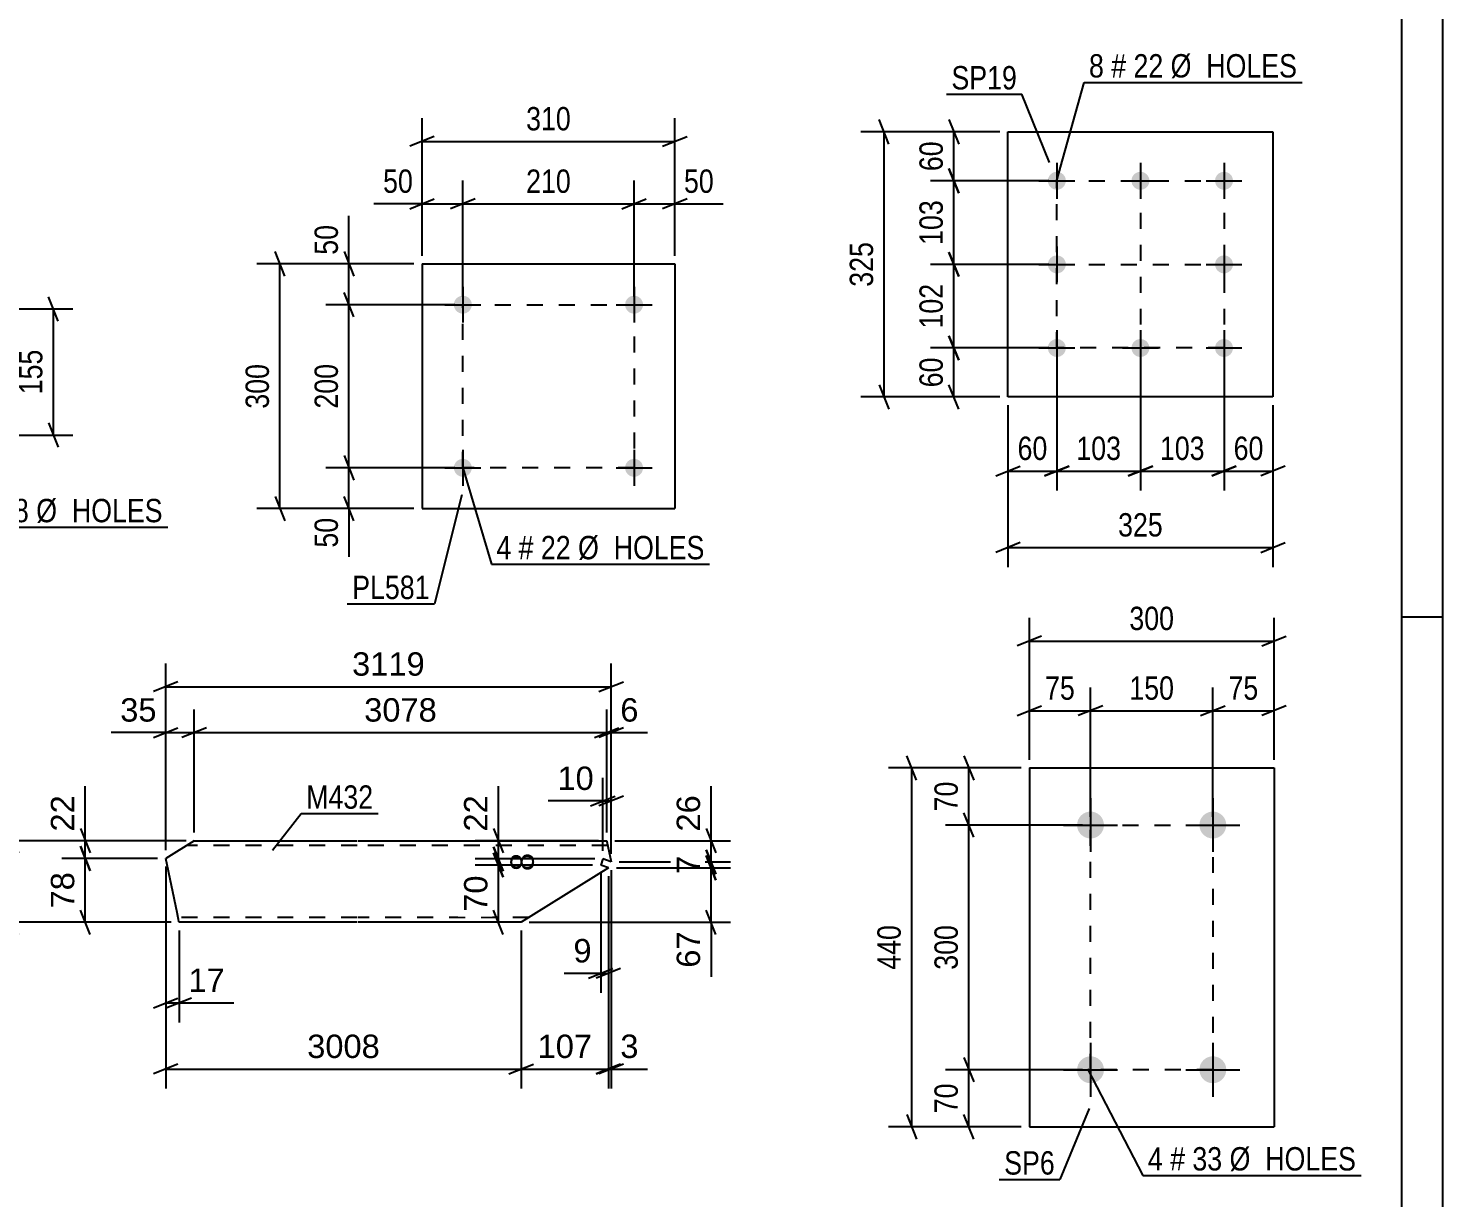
# Model space of a CAD drawing. Header units: millimetres. Extents: x 0 to 841, y 0 to 594.
# Drawn here: x 667.5 to 841, y 226.8 to 370.2 of the extents above; entities that cross this region are included whole.
import ezdxf

# ---------------------------------------------------------------- set-up
doc = ezdxf.new("R2010")
doc.units = ezdxf.units.MM
doc.linetypes.add('DXK_LINE_DOT2', pattern=[3.9198, 1.9599, -1.9599])
doc.styles.add('Arial', font='ARIAL.TTF', dxfattribs={"height": 0.2})
doc.styles.add('Arial Narrow', font='ARIALN.TTF', dxfattribs={"height": 0.2})

# ---------------------------------------------------------------- blocks, each defined once
blk = doc.blocks.new('Unknown-284933836-1132')
at = {"color": 5, "linetype": 'Continuous'}
for p, q in [((841, 0), (841, 594)), ((836, 5), (836, 589)), ((841, 298), (836, 298))]:
    blk.add_line(p, q, dxfattribs=at)
blk = doc.blocks.new('Part-284933836-19158 - 19157')
at = {"color": 2, "linetype": 'Continuous'}
for p, q in [((687.88, 270.61), (684.39, 268.43)), ((687.88, 270.61), (707.88, 270.61)), ((707.98, 270.61), (738.47, 270.61)), ((738.47, 270.61), (738.49, 270.52)), ((738.49, 270.52), (739.02, 268.01)), ((685.79, 261.81), (684.39, 268.43)), ((738.68, 267.28), (727.98, 260.61)), ((738, 268.37), (737.74, 267.62)), ((738.68, 267.28), (737.74, 267.62)), ((739.02, 268.01), (738, 268.37)), ((685.97, 260.96), (685.79, 261.81)), ((686.02, 260.7), (685.97, 260.96)), ((686.04, 260.61), (686.02, 260.7)), ((707.88, 260.61), (686.04, 260.61)), ((727.98, 260.61), (707.98, 260.61))]:
    blk.add_line(p, q, dxfattribs=at)
at = {"color": 7, "linetype": 'DXK_LINE_DOT2'}
for p, q in [((707.88, 270.01), (686.92, 270.01)), ((738.59, 270.01), (707.98, 270.01)), ((685.89, 261.35), (685.79, 261.81)), ((685.97, 260.96), (685.91, 261.26)), ((707.88, 261.21), (685.92, 261.21)), ((728.94, 261.21), (707.98, 261.21))]:
    blk.add_line(p, q, dxfattribs=at)
blk = doc.blocks.new('Part-284933836-17013 - 17012')
at = {"color": 2, "linetype": 'Continuous'}
for p, q in [((787.68, 325.01), (787.68, 357.51)), ((787.68, 357.51), (820.18, 357.51)), ((820.18, 357.51), (820.18, 325.01)), ((820.18, 325.01), (787.68, 325.01))]:
    blk.add_line(p, q, dxfattribs=at)
blk = doc.blocks.new('Bolt-284933836-17014 - 17012')
at = {"linetype": 'Continuous'}
for points in [[(793.68, 352.61, -1), (793.68, 350.41, -1)], [(803.93, 352.61, -1), (803.93, 350.41, -1)], [(814.18, 352.61, -1), (814.18, 350.41, -1)], [(793.68, 342.36, -1), (793.68, 340.16, -1)], [(814.18, 342.36, -1), (814.18, 340.16, -1)], [(793.68, 332.11, -1), (793.68, 329.91, -1)], [(803.93, 332.11, -1), (803.93, 329.91, -1)], [(814.18, 332.11, -1), (814.18, 329.91, -1)]]:
    blk.add_hatch(color=1, dxfattribs=at).paths.add_polyline_path(points)
at = {"color": 1, "linetype": 'Continuous'}
for p, q in [((793.68, 353.71), (793.68, 349.31)), ((803.93, 353.71), (803.93, 349.31)), ((814.18, 353.71), (814.18, 349.31)), ((791.48, 351.51), (795.88, 351.51)), ((801.73, 351.51), (806.13, 351.51)), ((811.98, 351.51), (816.38, 351.51)), ((793.68, 343.46), (793.68, 339.06)), ((814.18, 343.46), (814.18, 339.06)), ((791.48, 341.26), (795.88, 341.26)), ((811.98, 341.26), (816.38, 341.26)), ((793.68, 333.21), (793.68, 328.81)), ((803.93, 333.21), (803.93, 328.81)), ((814.18, 333.21), (814.18, 328.81)), ((791.48, 331.01), (795.88, 331.01)), ((801.73, 331.01), (806.13, 331.01)), ((811.98, 331.01), (816.38, 331.01))]:
    blk.add_line(p, q, dxfattribs=at)
blk = doc.blocks.new('Part-284933836-17031 - 17030')
at = {"color": 2, "linetype": 'Continuous'}
for p, q in [((790.31, 279.53), (790.31, 235.53)), ((790.31, 279.53), (820.31, 279.53)), ((820.31, 279.53), (820.31, 235.53)), ((790.31, 235.53), (820.31, 235.53))]:
    blk.add_line(p, q, dxfattribs=at)
blk = doc.blocks.new('Bolt-284933836-17032 - 17030')
at = {"linetype": 'Continuous'}
for points in [[(797.81, 274.18, -1), (797.81, 270.88, -1)], [(812.81, 274.18, -1), (812.81, 270.88, -1)], [(797.81, 244.18, -1), (797.81, 240.88, -1)], [(812.81, 244.18, -1), (812.81, 240.88, -1)]]:
    blk.add_hatch(color=1, dxfattribs=at).paths.add_polyline_path(points)
at = {"color": 1, "linetype": 'Continuous'}
for p, q in [((797.81, 275.83), (797.81, 269.23)), ((812.81, 275.83), (812.81, 269.23)), ((794.51, 272.53), (801.11, 272.53)), ((809.51, 272.53), (816.11, 272.53)), ((797.81, 245.83), (797.81, 239.23)), ((812.81, 245.83), (812.81, 239.23)), ((794.51, 242.53), (801.11, 242.53)), ((809.51, 242.53), (816.11, 242.53))]:
    blk.add_line(p, q, dxfattribs=at)
blk = doc.blocks.new('Part-284933836-17117 - 17116')
at = {"color": 2, "linetype": 'Continuous'}
for p, q in [((715.83, 341.32), (715.83, 311.32)), ((715.83, 341.32), (746.83, 341.32)), ((746.83, 341.32), (746.83, 311.32)), ((715.83, 311.32), (746.83, 311.32))]:
    blk.add_line(p, q, dxfattribs=at)
blk = doc.blocks.new('Bolt-284933836-17118 - 17116')
at = {"linetype": 'Continuous'}
for points in [[(721.93, 316.32, -1), (719.73, 316.32, -1)], [(742.93, 316.32, -1), (740.73, 316.32, -1)]]:
    blk.add_hatch(color=1, dxfattribs=at).paths.add_polyline_path(points)
at = {"color": 1, "linetype": 'Continuous'}
for p, q in [((720.83, 318.52), (720.83, 314.12)), ((741.83, 318.52), (741.83, 314.12)), ((718.63, 316.32), (723.03, 316.32)), ((739.63, 316.32), (744.03, 316.32))]:
    blk.add_line(p, q, dxfattribs=at)
blk = doc.blocks.new('Bolt-284933836-17119 - 17116')
at = {"linetype": 'Continuous'}
for points in [[(721.93, 336.32, -1), (719.73, 336.32, -1)], [(742.93, 336.32, -1), (740.73, 336.32, -1)]]:
    blk.add_hatch(color=1, dxfattribs=at).paths.add_polyline_path(points)
at = {"color": 1, "linetype": 'Continuous'}
for p, q in [((720.83, 338.52), (720.83, 334.12)), ((741.83, 338.52), (741.83, 334.12)), ((718.63, 336.32), (723.03, 336.32)), ((739.63, 336.32), (744.03, 336.32))]:
    blk.add_line(p, q, dxfattribs=at)
blk = doc.blocks.new('Rectangle-284933836-18808 - 17012')
at = {"color": 1, "linetype": 'DXK_LINE_DOT2'}
blk.add_lwpolyline([(793.68, 351.51), (814.18, 351.51), (814.18, 331.01), (793.68, 331.01), (793.68, 351.51)], close=True, dxfattribs=at)
blk = doc.blocks.new('Rectangle-284933836-19145 - 17030')
at = {"color": 1, "linetype": 'DXK_LINE_DOT2'}
blk.add_lwpolyline([(797.81, 272.53), (812.81, 272.53), (812.81, 242.53), (797.81, 242.53), (797.81, 272.53)], close=True, dxfattribs=at)
blk = doc.blocks.new('Rectangle-284933836-18965 - 17116')
at = {"color": 1, "linetype": 'DXK_LINE_DOT2'}
blk.add_lwpolyline([(720.83, 336.32), (741.83, 336.32), (741.83, 316.32), (720.83, 316.32), (720.83, 336.32)], close=True, dxfattribs=at)
blk = doc.blocks.new('Line-284933836-18818 - 17012')
at = {"color": 1, "linetype": 'DXK_LINE_DOT2'}
blk.add_line((793.68, 341.26), (814.18, 341.26), dxfattribs=at)
blk = doc.blocks.new('Line-284933836-18825 - 17012')
at = {"color": 1, "linetype": 'DXK_LINE_DOT2'}
blk.add_line((803.93, 351.51), (803.93, 331.01), dxfattribs=at)
blk = doc.blocks.new('StraightDimension-284933836-19332 - 19157')
at = {"color": 7, "linetype": 'Continuous'}
for p, q in [((738.68, 266.28), (738.68, 240.22)), ((727.98, 259.61), (727.98, 240.22)), ((726.48, 242.02), (729.48, 243.22)), ((740.18, 243.22), (737.18, 242.02)), ((727.98, 242.62), (738.68, 242.62))]:
    blk.add_line(p, q, dxfattribs=at)
at = {"color": 0}
blk.add_wipeout([(737.27, 243.37), (737.27, 247.57), (729.4, 247.57), (729.4, 243.37)], dxfattribs=at)
at = {"color": 3, "style": 'Arial'}
blk.add_text('107', height=2.865, dxfattribs=at).set_placement((730, 243.97))
blk = doc.blocks.new('StraightDimension-284933836-19252 - 19157')
at = {"color": 7, "linetype": 'Continuous'}
for p, q in [((684.39, 269.43), (684.39, 286.71)), ((687.88, 271.61), (687.88, 286.71)), ((682.89, 283.26), (685.89, 284.46)), ((684.39, 283.86), (687.88, 283.86)), ((689.38, 284.46), (686.38, 283.26))]:
    blk.add_line(p, q, dxfattribs=at)
at = {"color": 0}
blk.add_wipeout([(683.86, 284.61), (683.86, 288.81), (678.21, 288.81), (678.21, 284.61)], dxfattribs=at)
at = {"color": 7, "linetype": 'Continuous'}
blk.add_line((684.39, 283.86), (677.69, 283.86), dxfattribs=at)
blk.add_line((684.39, 283.86), (677.69, 283.86), dxfattribs=at)
at = {"color": 3, "style": 'Arial'}
blk.add_text('35', height=2.865, dxfattribs=at).set_placement((678.81, 285.21))
blk = doc.blocks.new('StraightDimension-284933836-19696 - 19157')
at = {"color": 7, "linetype": 'Continuous'}
for p, q in [((724.59, 269.87), (725.79, 266.87)), ((725.79, 266.12), (724.59, 269.12)), ((737, 268.37), (722.79, 268.37)), ((736.74, 267.62), (722.79, 267.62)), ((725.19, 267.62), (725.19, 268.37))]:
    blk.add_line(p, q, dxfattribs=at)
at = {"color": 0}
blk.add_wipeout([(730.14, 269.71), (725.94, 269.71), (725.94, 266.28), (730.14, 266.28)], dxfattribs=at)
at = {"color": 3, "style": 'Arial'}
blk.add_text('8', height=2.87, rotation=90.0002, dxfattribs=at).set_placement((729.54, 266.88))
blk = doc.blocks.new('StraightDimension-284933836-23287 - 19157')
at = {"color": 7, "linetype": 'Continuous'}
for p, q in [((684.39, 267.43), (684.39, 248.32)), ((686.04, 259.61), (686.04, 248.32)), ((682.89, 250.12), (685.89, 251.32)), ((684.39, 250.72), (686.04, 250.72)), ((687.54, 251.32), (684.54, 250.12))]:
    blk.add_line(p, q, dxfattribs=at)
at = {"color": 0}
blk.add_wipeout([(692.22, 251.47), (692.22, 255.67), (686.57, 255.67), (686.57, 251.47)], dxfattribs=at)
at = {"color": 7, "linetype": 'Continuous'}
blk.add_line((686.04, 250.72), (692.74, 250.72), dxfattribs=at)
blk.add_line((686.04, 250.72), (692.74, 250.72), dxfattribs=at)
at = {"color": 3, "style": 'Arial'}
blk.add_text('17', height=2.865, dxfattribs=at).set_placement((687.17, 252.07))
blk = doc.blocks.new('StraightDimension-284933836-19215 - 19157')
at = {"color": 7, "linetype": 'Continuous'}
for p, q in [((684.39, 269.43), (684.39, 292.34)), ((739.02, 269.01), (739.02, 292.34)), ((685.89, 290.09), (682.89, 288.89)), ((737.52, 288.89), (740.52, 290.09)), ((684.39, 289.49), (739.02, 289.49))]:
    blk.add_line(p, q, dxfattribs=at)
at = {"color": 0}
blk.add_wipeout([(716.75, 290.24), (716.75, 294.44), (706.65, 294.44), (706.65, 290.24)], dxfattribs=at)
at = {"color": 3, "style": 'Arial'}
blk.add_text('3119', height=2.865, dxfattribs=at).set_placement((707.25, 290.84))
blk = doc.blocks.new('StraightDimension-284933836-19250 - 19157')
at = {"color": 7, "linetype": 'Continuous'}
for p, q in [((738.47, 271.61), (738.47, 286.71)), ((739.02, 269.01), (739.02, 286.71)), ((736.97, 283.26), (739.97, 284.46)), ((740.52, 284.46), (737.52, 283.26)), ((738.47, 283.86), (739.02, 283.86))]:
    blk.add_line(p, q, dxfattribs=at)
at = {"color": 0}
blk.add_wipeout([(742.97, 284.61), (742.97, 288.81), (739.54, 288.81), (739.54, 284.61)], dxfattribs=at)
at = {"color": 7, "linetype": 'Continuous'}
blk.add_line((739.02, 283.86), (743.49, 283.86), dxfattribs=at)
blk.add_line((739.02, 283.86), (743.49, 283.86), dxfattribs=at)
at = {"color": 3, "style": 'Arial'}
blk.add_text('6', height=2.87, dxfattribs=at).set_placement((740.14, 285.21))
blk = doc.blocks.new('StraightDimension-284933836-19331 - 19157')
at = {"color": 7, "linetype": 'Continuous'}
for p, q in [((738.68, 266.28), (738.68, 240.22)), ((739.02, 267.01), (739.02, 240.22)), ((737.18, 242.02), (740.18, 243.22)), ((740.52, 243.22), (737.52, 242.02)), ((738.68, 242.62), (739.02, 242.62))]:
    blk.add_line(p, q, dxfattribs=at)
at = {"color": 0}
blk.add_wipeout([(742.97, 243.37), (742.97, 247.57), (739.54, 247.57), (739.54, 243.37)], dxfattribs=at)
at = {"color": 7, "linetype": 'Continuous'}
blk.add_line((739.02, 242.62), (743.49, 242.62), dxfattribs=at)
blk.add_line((739.02, 242.62), (743.49, 242.62), dxfattribs=at)
at = {"color": 3, "style": 'Arial'}
blk.add_text('3', height=2.87, dxfattribs=at).set_placement((740.14, 243.97))
blk = doc.blocks.new('StraightDimension-284933836-19251 - 19157')
at = {"color": 7, "linetype": 'Continuous'}
for p, q in [((687.88, 271.61), (687.88, 286.71)), ((738.47, 271.61), (738.47, 286.71)), ((689.38, 284.46), (686.38, 283.26)), ((687.88, 283.86), (738.47, 283.86)), ((736.97, 283.26), (739.97, 284.46))]:
    blk.add_line(p, q, dxfattribs=at)
at = {"color": 0}
blk.add_wipeout([(718.22, 284.61), (718.22, 288.81), (708.13, 288.81), (708.13, 284.61)], dxfattribs=at)
at = {"color": 3, "style": 'Arial'}
blk.add_text('3078', height=2.865, dxfattribs=at).set_placement((708.73, 285.21))
blk = doc.blocks.new('StraightDimension-284933836-19333 - 19157')
at = {"color": 7, "linetype": 'Continuous'}
for p, q in [((684.39, 267.43), (684.39, 240.22)), ((727.98, 259.61), (727.98, 240.22)), ((685.89, 243.22), (682.89, 242.02)), ((726.48, 242.02), (729.48, 243.22)), ((684.39, 242.62), (727.98, 242.62))]:
    blk.add_line(p, q, dxfattribs=at)
at = {"color": 0}
blk.add_wipeout([(711.23, 243.37), (711.23, 247.57), (701.14, 247.57), (701.14, 243.37)], dxfattribs=at)
at = {"color": 3, "style": 'Arial'}
blk.add_text('3008', height=2.865, dxfattribs=at).set_placement((701.74, 243.97))
blk = doc.blocks.new('StraightDimension-284933836-19413 - 19157')
at = {"color": 7, "linetype": 'Continuous'}
for p, q in [((739.47, 270.61), (753.67, 270.61)), ((750.67, 272.11), (751.87, 269.11)), ((751.27, 268.01), (751.27, 270.61)), ((751.87, 266.51), (750.67, 269.51)), ((740.02, 268.01), (753.67, 268.01))]:
    blk.add_line(p, q, dxfattribs=at)
at = {"color": 0}
blk.add_wipeout([(750.52, 276.78), (746.32, 276.78), (746.32, 271.13), (750.52, 271.13)], dxfattribs=at)
at = {"color": 7, "linetype": 'Continuous'}
blk.add_line((751.27, 270.61), (751.27, 277.31), dxfattribs=at)
blk.add_line((751.27, 270.61), (751.27, 277.31), dxfattribs=at)
at = {"color": 3, "style": 'Arial'}
blk.add_text('26', height=2.865, rotation=90.0002, dxfattribs=at).set_placement((749.92, 271.73))
blk = doc.blocks.new('StraightDimension-284933836-19414 - 19157')
at = {"color": 7, "linetype": 'Continuous'}
for p, q in [((750.67, 269.51), (751.87, 266.51)), ((739.68, 267.28), (753.67, 267.28)), ((740.02, 268.01), (753.67, 268.01)), ((751.87, 265.78), (750.67, 268.78)), ((751.27, 267.28), (751.27, 268.01))]:
    blk.add_line(p, q, dxfattribs=at)
at = {"color": 0}
blk.add_wipeout([(750.52, 269.36), (746.32, 269.36), (746.32, 265.94), (750.52, 265.94)], dxfattribs=at)
at = {"color": 3, "style": 'Arial'}
blk.add_text('7', height=2.87, rotation=90.0002, dxfattribs=at).set_placement((749.92, 266.54))
blk = doc.blocks.new('StraightDimension-284933836-19415 - 19157')
at = {"color": 7, "linetype": 'Continuous'}
for p, q in [((739.68, 267.28), (753.67, 267.28)), ((750.67, 268.78), (751.87, 265.78)), ((751.27, 260.61), (751.27, 267.28)), ((751.87, 259.11), (750.67, 262.11)), ((728.98, 260.61), (753.67, 260.61))]:
    blk.add_line(p, q, dxfattribs=at)
at = {"color": 0}
blk.add_wipeout([(750.52, 260.08), (746.32, 260.08), (746.32, 254.44), (750.52, 254.44)], dxfattribs=at)
at = {"color": 7, "linetype": 'Continuous'}
blk.add_line((751.27, 260.61), (751.27, 253.91), dxfattribs=at)
blk.add_line((751.27, 260.61), (751.27, 253.91), dxfattribs=at)
at = {"color": 3, "style": 'Arial'}
blk.add_text('67', height=2.865, rotation=90.0002, dxfattribs=at).set_placement((749.92, 255.04))
blk = doc.blocks.new('StraightDimension-284933836-19532 - 19157')
at = {"color": 7, "linetype": 'Continuous'}
for p, q in [((686.88, 270.61), (671.67, 270.61)), ((673.92, 272.11), (675.12, 269.11)), ((674.52, 268.43), (674.52, 270.61)), ((675.12, 266.93), (673.92, 269.93)), ((683.39, 268.43), (671.67, 268.43))]:
    blk.add_line(p, q, dxfattribs=at)
at = {"color": 0}
blk.add_wipeout([(673.77, 276.78), (669.57, 276.78), (669.57, 271.13), (673.77, 271.13)], dxfattribs=at)
at = {"color": 7, "linetype": 'Continuous'}
blk.add_line((674.52, 270.61), (674.52, 277.31), dxfattribs=at)
blk.add_line((674.52, 270.61), (674.52, 277.31), dxfattribs=at)
at = {"color": 3, "style": 'Arial'}
blk.add_text('22', height=2.865, rotation=90.0002, dxfattribs=at).set_placement((673.17, 271.73))
blk = doc.blocks.new('StraightDimension-284933836-19533 - 19157')
at = {"color": 7, "linetype": 'Continuous'}
for p, q in [((673.92, 269.93), (675.12, 266.93)), ((683.39, 268.43), (671.67, 268.43)), ((674.52, 260.61), (674.52, 268.43)), ((675.12, 259.11), (673.92, 262.11)), ((685.04, 260.61), (671.67, 260.61))]:
    blk.add_line(p, q, dxfattribs=at)
at = {"color": 0}
blk.add_wipeout([(673.77, 267.34), (669.57, 267.34), (669.57, 261.7), (673.77, 261.7)], dxfattribs=at)
at = {"color": 3, "style": 'Arial'}
blk.add_text('78', height=2.865, rotation=90.0002, dxfattribs=at).set_placement((673.17, 262.3))
blk = doc.blocks.new('StraightDimension-284933836-19581 - 19157')
at = {"color": 7, "linetype": 'Continuous'}
for p, q in [((686.88, 270.61), (662.9, 270.61)), ((665.15, 272.11), (666.35, 269.11)), ((665.75, 260.61), (665.75, 270.61)), ((666.35, 259.11), (665.15, 262.11)), ((685.04, 260.61), (662.9, 260.61))]:
    blk.add_line(p, q, dxfattribs=at)
at = {"color": 0}
blk.add_wipeout([(665, 269.55), (660.8, 269.55), (660.8, 261.67), (665, 261.67)], dxfattribs=at)
at = {"color": 3, "style": 'Arial'}
blk.add_text('100', height=2.865, rotation=90.0002, dxfattribs=at).set_placement((664.4, 262.27))
blk = doc.blocks.new('StraightDimension-284933836-19613 - 19157')
at = {"color": 7, "linetype": 'Continuous'}
for p, q in [((737.74, 266.62), (737.74, 251.94)), ((738.68, 266.28), (738.68, 251.94)), ((736.24, 253.74), (739.24, 254.94)), ((740.18, 254.94), (737.18, 253.74)), ((737.74, 254.34), (738.68, 254.34))]:
    blk.add_line(p, q, dxfattribs=at)
at = {"color": 0}
blk.add_wipeout([(737.21, 255.09), (737.21, 259.29), (733.79, 259.29), (733.79, 255.09)], dxfattribs=at)
at = {"color": 7, "linetype": 'Continuous'}
blk.add_line((737.74, 254.34), (733.26, 254.34), dxfattribs=at)
blk.add_line((737.74, 254.34), (733.26, 254.34), dxfattribs=at)
at = {"color": 3, "style": 'Arial'}
blk.add_text('9', height=2.87, dxfattribs=at).set_placement((734.39, 255.69))
blk = doc.blocks.new('StraightDimension-284933836-19637 - 19157')
at = {"color": 7, "linetype": 'Continuous'}
for p, q in [((738, 269.37), (738, 278.33)), ((739.02, 269.01), (739.02, 278.33)), ((736.5, 274.88), (739.5, 276.08)), ((740.52, 276.08), (737.52, 274.88)), ((738, 275.48), (739.02, 275.48))]:
    blk.add_line(p, q, dxfattribs=at)
at = {"color": 0}
blk.add_wipeout([(737.48, 276.23), (737.48, 280.43), (731.83, 280.43), (731.83, 276.23)], dxfattribs=at)
at = {"color": 7, "linetype": 'Continuous'}
blk.add_line((738, 275.48), (731.31, 275.48), dxfattribs=at)
blk.add_line((738, 275.48), (731.31, 275.48), dxfattribs=at)
at = {"color": 3, "style": 'Arial'}
blk.add_text('10', height=2.865, dxfattribs=at).set_placement((732.43, 276.83))
blk = doc.blocks.new('StraightDimension-284933836-19695 - 19157')
at = {"color": 7, "linetype": 'Continuous'}
for p, q in [((737.47, 270.61), (722.34, 270.61)), ((724.59, 272.11), (725.79, 269.11)), ((725.19, 268.37), (725.19, 270.61)), ((725.79, 266.87), (724.59, 269.87)), ((737, 268.37), (722.34, 268.37))]:
    blk.add_line(p, q, dxfattribs=at)
at = {"color": 0}
blk.add_wipeout([(724.44, 276.78), (720.24, 276.78), (720.24, 271.13), (724.44, 271.13)], dxfattribs=at)
at = {"color": 7, "linetype": 'Continuous'}
blk.add_line((725.19, 270.61), (725.19, 277.31), dxfattribs=at)
blk.add_line((725.19, 270.61), (725.19, 277.31), dxfattribs=at)
at = {"color": 3, "style": 'Arial'}
blk.add_text('22', height=2.865, rotation=90.0002, dxfattribs=at).set_placement((723.84, 271.73))
blk = doc.blocks.new('StraightDimension-284933836-19697 - 19157')
at = {"color": 7, "linetype": 'Continuous'}
for p, q in [((724.59, 269.12), (725.79, 266.12)), ((736.74, 267.62), (722.34, 267.62)), ((725.19, 260.61), (725.19, 267.62)), ((725.79, 259.11), (724.59, 262.11)), ((726.98, 260.61), (722.34, 260.61))]:
    blk.add_line(p, q, dxfattribs=at)
at = {"color": 0}
blk.add_wipeout([(724.44, 266.94), (720.24, 266.94), (720.24, 261.29), (724.44, 261.29)], dxfattribs=at)
at = {"color": 3, "style": 'Arial'}
blk.add_text('70', height=2.865, rotation=90.0002, dxfattribs=at).set_placement((723.84, 261.89))
blk = doc.blocks.new('StraightDimension-284933836-17289 - 17012')
at = {"color": 7, "linetype": 'Continuous'}
for p, q in [((786.68, 357.51), (778.19, 357.51)), ((780.44, 359.01), (781.64, 356.01)), ((781.04, 351.51), (781.04, 357.51)), ((781.64, 350.01), (780.44, 353.01)), ((792.68, 351.51), (778.19, 351.51))]:
    blk.add_line(p, q, dxfattribs=at)
at = {"color": 0}
blk.add_wipeout([(780.29, 356.94), (776.09, 356.94), (776.09, 352.09), (780.29, 352.09)], dxfattribs=at)
at = {"color": 3, "style": 'Arial Narrow'}
blk.add_text('60', height=2.863, rotation=90.0002, dxfattribs=at).set_placement((779.69, 352.69))
blk = doc.blocks.new('StraightDimension-284933836-24323 - 17012')
at = {"color": 7, "linetype": 'Continuous'}
for p, q in [((793.68, 330.01), (793.68, 313.53)), ((803.93, 330.01), (803.93, 313.53)), ((792.18, 315.33), (795.18, 316.53)), ((793.68, 315.93), (803.93, 315.93)), ((805.43, 316.53), (802.43, 315.33))]:
    blk.add_line(p, q, dxfattribs=at)
at = {"color": 0}
blk.add_wipeout([(802.15, 316.68), (802.15, 320.88), (795.47, 320.88), (795.47, 316.68)], dxfattribs=at)
at = {"color": 3, "style": 'Arial Narrow'}
blk.add_text('103', height=2.863, dxfattribs=at).set_placement((796.07, 317.28))
blk = doc.blocks.new('StraightDimension-284933836-17292 - 17012')
at = {"color": 7, "linetype": 'Continuous'}
for p, q in [((780.44, 332.51), (781.64, 329.51)), ((792.68, 331.01), (778.19, 331.01)), ((781.04, 325.01), (781.04, 331.01)), ((781.64, 323.51), (780.44, 326.51)), ((786.68, 325.01), (778.19, 325.01))]:
    blk.add_line(p, q, dxfattribs=at)
at = {"color": 0}
blk.add_wipeout([(780.29, 330.44), (776.09, 330.44), (776.09, 325.59), (780.29, 325.59)], dxfattribs=at)
at = {"color": 3, "style": 'Arial Narrow'}
blk.add_text('60', height=2.863, rotation=90.0002, dxfattribs=at).set_placement((779.69, 326.19))
blk = doc.blocks.new('StraightDimension-284933836-17305 - 17012')
at = {"color": 7, "linetype": 'Continuous'}
for p, q in [((786.68, 357.51), (769.64, 357.51)), ((773.09, 356.01), (771.89, 359.01)), ((772.49, 325.01), (772.49, 357.51)), ((771.89, 326.51), (773.09, 323.51)), ((786.68, 325.01), (769.64, 325.01))]:
    blk.add_line(p, q, dxfattribs=at)
at = {"color": 0}
blk.add_wipeout([(771.74, 344.61), (767.54, 344.61), (767.54, 337.92), (771.74, 337.92)], dxfattribs=at)
at = {"color": 3, "style": 'Arial Narrow'}
blk.add_text('325', height=2.863, rotation=90.0002, dxfattribs=at).set_placement((771.14, 338.52))
blk = doc.blocks.new('StraightDimension-284933836-17309 - 17012')
at = {"color": 7, "linetype": 'Continuous'}
for p, q in [((814.18, 330.01), (814.18, 313.53)), ((820.18, 324.01), (820.18, 313.53)), ((812.68, 315.33), (815.68, 316.53)), ((814.18, 315.93), (820.18, 315.93)), ((821.68, 316.53), (818.68, 315.33))]:
    blk.add_line(p, q, dxfattribs=at)
at = {"color": 0}
blk.add_wipeout([(819.61, 316.68), (819.61, 320.88), (814.76, 320.88), (814.76, 316.68)], dxfattribs=at)
at = {"color": 3, "style": 'Arial Narrow'}
blk.add_text('60', height=2.863, dxfattribs=at).set_placement((815.36, 317.28))
blk = doc.blocks.new('StraightDimension-284933836-17312 - 17012')
at = {"color": 7, "linetype": 'Continuous'}
for p, q in [((793.68, 330.01), (793.68, 313.53)), ((787.68, 324.01), (787.68, 313.53)), ((786.18, 315.33), (789.18, 316.53)), ((787.68, 315.93), (793.68, 315.93)), ((795.18, 316.53), (792.18, 315.33))]:
    blk.add_line(p, q, dxfattribs=at)
at = {"color": 0}
blk.add_wipeout([(793.11, 316.68), (793.11, 320.88), (788.26, 320.88), (788.26, 316.68)], dxfattribs=at)
at = {"color": 3, "style": 'Arial Narrow'}
blk.add_text('60', height=2.863, dxfattribs=at).set_placement((788.86, 317.28))
blk = doc.blocks.new('StraightDimension-284933836-17325 - 17012')
at = {"color": 7, "linetype": 'Continuous'}
for p, q in [((787.68, 324.01), (787.68, 304.15)), ((820.18, 324.01), (820.18, 304.15)), ((789.18, 307.15), (786.18, 305.95)), ((818.68, 305.95), (821.68, 307.15)), ((787.68, 306.55), (820.18, 306.55))]:
    blk.add_line(p, q, dxfattribs=at)
at = {"color": 0}
blk.add_wipeout([(807.28, 307.3), (807.28, 311.5), (800.59, 311.5), (800.59, 307.3)], dxfattribs=at)
at = {"color": 3, "style": 'Arial Narrow'}
blk.add_text('325', height=2.863, dxfattribs=at).set_placement((801.19, 307.9))
blk = doc.blocks.new('StraightDimension-284933836-24301 - 17012')
at = {"color": 7, "linetype": 'Continuous'}
for p, q in [((780.44, 342.76), (781.64, 339.76)), ((792.68, 341.26), (778.19, 341.26)), ((781.04, 331.01), (781.04, 341.26)), ((781.64, 329.51), (780.44, 332.51)), ((792.68, 331.01), (778.19, 331.01))]:
    blk.add_line(p, q, dxfattribs=at)
at = {"color": 0}
blk.add_wipeout([(780.29, 339.48), (776.09, 339.48), (776.09, 332.8), (780.29, 332.8)], dxfattribs=at)
at = {"color": 3, "style": 'Arial Narrow'}
blk.add_text('102', height=2.863, rotation=90.0002, dxfattribs=at).set_placement((779.69, 333.4))
blk = doc.blocks.new('StraightDimension-284933836-24303 - 17012')
at = {"color": 7, "linetype": 'Continuous'}
for p, q in [((780.44, 353.01), (781.64, 350.01)), ((792.68, 351.51), (778.19, 351.51)), ((781.04, 341.26), (781.04, 351.51)), ((781.64, 339.76), (780.44, 342.76)), ((792.68, 341.26), (778.19, 341.26))]:
    blk.add_line(p, q, dxfattribs=at)
at = {"color": 0}
blk.add_wipeout([(780.29, 349.73), (776.09, 349.73), (776.09, 343.05), (780.29, 343.05)], dxfattribs=at)
at = {"color": 3, "style": 'Arial Narrow'}
blk.add_text('103', height=2.863, rotation=90.0002, dxfattribs=at).set_placement((779.69, 343.65))
blk = doc.blocks.new('StraightDimension-284933836-24325 - 17012')
at = {"color": 7, "linetype": 'Continuous'}
for p, q in [((803.93, 330.01), (803.93, 313.53)), ((814.18, 330.01), (814.18, 313.53)), ((802.43, 315.33), (805.43, 316.53)), ((803.93, 315.93), (814.18, 315.93)), ((815.68, 316.53), (812.68, 315.33))]:
    blk.add_line(p, q, dxfattribs=at)
at = {"color": 0}
blk.add_wipeout([(812.4, 316.68), (812.4, 320.88), (805.72, 320.88), (805.72, 316.68)], dxfattribs=at)
at = {"color": 3, "style": 'Arial Narrow'}
blk.add_text('103', height=2.863, dxfattribs=at).set_placement((806.32, 317.28))
blk = doc.blocks.new('StraightDimension-284933836-17333 - 17030')
at = {"color": 7, "linetype": 'Continuous'}
for p, q in [((782.28, 281.03), (783.48, 278.03)), ((789.31, 279.53), (780.03, 279.53)), ((782.88, 272.53), (782.88, 279.53)), ((796.81, 272.53), (780.03, 272.53)), ((783.48, 271.03), (782.28, 274.03))]:
    blk.add_line(p, q, dxfattribs=at)
at = {"color": 0}
blk.add_wipeout([(782.13, 278.46), (777.93, 278.46), (777.93, 273.6), (782.13, 273.6)], dxfattribs=at)
at = {"color": 3, "style": 'Arial Narrow'}
blk.add_text('70', height=2.863, rotation=90.0002, dxfattribs=at).set_placement((781.53, 274.2))
blk = doc.blocks.new('StraightDimension-284933836-17335 - 17030')
at = {"color": 7, "linetype": 'Continuous'}
for p, q in [((782.28, 244.03), (783.48, 241.03)), ((796.81, 242.53), (780.03, 242.53)), ((782.88, 235.53), (782.88, 242.53)), ((783.48, 234.03), (782.28, 237.03)), ((789.31, 235.53), (780.03, 235.53))]:
    blk.add_line(p, q, dxfattribs=at)
at = {"color": 0}
blk.add_wipeout([(782.13, 241.46), (777.93, 241.46), (777.93, 236.6), (782.13, 236.6)], dxfattribs=at)
at = {"color": 3, "style": 'Arial Narrow'}
blk.add_text('70', height=2.863, rotation=90.0002, dxfattribs=at).set_placement((781.53, 237.2))
blk = doc.blocks.new('StraightDimension-284933836-17334 - 17030')
at = {"color": 7, "linetype": 'Continuous'}
for p, q in [((796.81, 272.53), (780.03, 272.53)), ((783.48, 271.03), (782.28, 274.03)), ((782.88, 242.53), (782.88, 272.53)), ((782.28, 244.03), (783.48, 241.03)), ((796.81, 242.53), (780.03, 242.53))]:
    blk.add_line(p, q, dxfattribs=at)
at = {"color": 0}
blk.add_wipeout([(782.13, 260.87), (777.93, 260.87), (777.93, 254.19), (782.13, 254.19)], dxfattribs=at)
at = {"color": 3, "style": 'Arial Narrow'}
blk.add_text('300', height=2.863, rotation=90.0002, dxfattribs=at).set_placement((781.53, 254.79))
blk = doc.blocks.new('StraightDimension-284933836-17345 - 17030')
at = {"color": 7, "linetype": 'Continuous'}
for p, q in [((776.48, 278.03), (775.28, 281.03)), ((789.31, 279.53), (773.03, 279.53)), ((775.88, 235.53), (775.88, 279.53)), ((775.28, 237.03), (776.48, 234.03)), ((789.31, 235.53), (773.03, 235.53))]:
    blk.add_line(p, q, dxfattribs=at)
at = {"color": 0}
blk.add_wipeout([(775.13, 260.87), (770.93, 260.87), (770.93, 254.19), (775.13, 254.19)], dxfattribs=at)
at = {"color": 3, "style": 'Arial Narrow'}
blk.add_text('440', height=2.863, rotation=90.0002, dxfattribs=at).set_placement((774.53, 254.79))
blk = doc.blocks.new('StraightDimension-284933836-17349 - 17030')
at = {"color": 7, "linetype": 'Continuous'}
for p, q in [((812.81, 273.53), (812.81, 289.39)), ((820.31, 280.53), (820.31, 289.39)), ((811.31, 285.94), (814.31, 287.14)), ((812.81, 286.54), (820.31, 286.54)), ((821.81, 287.14), (818.81, 285.94))]:
    blk.add_line(p, q, dxfattribs=at)
at = {"color": 0}
blk.add_wipeout([(818.99, 287.29), (818.99, 291.49), (814.13, 291.49), (814.13, 287.29)], dxfattribs=at)
at = {"color": 3, "style": 'Arial Narrow'}
blk.add_text('75', height=2.863, dxfattribs=at).set_placement((814.73, 287.89))
blk = doc.blocks.new('StraightDimension-284933836-17350 - 17030')
at = {"color": 7, "linetype": 'Continuous'}
for p, q in [((797.81, 273.53), (797.81, 289.39)), ((812.81, 273.53), (812.81, 289.39)), ((799.31, 287.14), (796.31, 285.94)), ((797.81, 286.54), (812.81, 286.54)), ((811.31, 285.94), (814.31, 287.14))]:
    blk.add_line(p, q, dxfattribs=at)
at = {"color": 0}
blk.add_wipeout([(808.65, 287.29), (808.65, 291.49), (801.97, 291.49), (801.97, 287.29)], dxfattribs=at)
at = {"color": 3, "style": 'Arial Narrow'}
blk.add_text('150', height=2.863, dxfattribs=at).set_placement((802.57, 287.89))
blk = doc.blocks.new('StraightDimension-284933836-17351 - 17030')
at = {"color": 7, "linetype": 'Continuous'}
for p, q in [((790.31, 280.53), (790.31, 289.39)), ((797.81, 273.53), (797.81, 289.39)), ((788.81, 285.94), (791.81, 287.14)), ((790.31, 286.54), (797.81, 286.54)), ((799.31, 287.14), (796.31, 285.94))]:
    blk.add_line(p, q, dxfattribs=at)
at = {"color": 0}
blk.add_wipeout([(796.49, 287.29), (796.49, 291.49), (791.63, 291.49), (791.63, 287.29)], dxfattribs=at)
at = {"color": 3, "style": 'Arial Narrow'}
blk.add_text('75', height=2.863, dxfattribs=at).set_placement((792.23, 287.89))
blk = doc.blocks.new('StraightDimension-284933836-17361 - 17030')
at = {"color": 7, "linetype": 'Continuous'}
for p, q in [((790.31, 280.53), (790.31, 297.93)), ((820.31, 280.53), (820.31, 297.93)), ((791.81, 295.68), (788.81, 294.48)), ((790.31, 295.08), (820.31, 295.08)), ((818.81, 294.48), (821.81, 295.68))]:
    blk.add_line(p, q, dxfattribs=at)
at = {"color": 0}
blk.add_wipeout([(808.65, 295.83), (808.65, 300.03), (801.97, 300.03), (801.97, 295.83)], dxfattribs=at)
at = {"color": 3, "style": 'Arial Narrow'}
blk.add_text('300', height=2.863, dxfattribs=at).set_placement((802.57, 296.43))
blk = doc.blocks.new('StraightDimension-284933836-17454 - 17116')
at = {"color": 7, "linetype": 'Continuous'}
for p, q in [((707.46, 334.82), (706.26, 337.82)), ((719.83, 336.32), (704.01, 336.32)), ((706.86, 316.32), (706.86, 336.32)), ((706.26, 317.82), (707.46, 314.82)), ((719.83, 316.32), (704.01, 316.32))]:
    blk.add_line(p, q, dxfattribs=at)
at = {"color": 0}
blk.add_wipeout([(706.11, 329.66), (701.91, 329.66), (701.91, 322.98), (706.11, 322.98)], dxfattribs=at)
at = {"color": 3, "style": 'Arial Narrow'}
blk.add_text('200', height=2.863, rotation=90.0002, dxfattribs=at).set_placement((705.51, 323.58))
blk = doc.blocks.new('StraightDimension-284933836-18923 - 17116')
at = {"color": 7, "linetype": 'Continuous'}
for p, q in [((741.83, 337.32), (741.83, 351.53)), ((746.83, 342.32), (746.83, 351.53)), ((740.33, 348.08), (743.33, 349.28)), ((741.83, 348.68), (746.83, 348.68)), ((748.33, 349.28), (745.33, 348.08))]:
    blk.add_line(p, q, dxfattribs=at)
at = {"color": 0}
blk.add_wipeout([(752.21, 349.43), (752.21, 353.63), (747.35, 353.63), (747.35, 349.43)], dxfattribs=at)
at = {"color": 7, "linetype": 'Continuous'}
blk.add_line((746.83, 348.68), (752.74, 348.68), dxfattribs=at)
blk.add_line((746.83, 348.68), (752.74, 348.68), dxfattribs=at)
at = {"color": 3, "style": 'Arial Narrow'}
blk.add_text('50', height=2.863, dxfattribs=at).set_placement((747.95, 350.03))
blk = doc.blocks.new('StraightDimension-284933836-17453 - 17116')
at = {"color": 7, "linetype": 'Continuous'}
for p, q in [((706.26, 342.82), (707.46, 339.82)), ((714.83, 341.32), (704.01, 341.32)), ((706.86, 336.32), (706.86, 341.32)), ((707.46, 334.82), (706.26, 337.82)), ((719.83, 336.32), (704.01, 336.32))]:
    blk.add_line(p, q, dxfattribs=at)
at = {"color": 0}
blk.add_wipeout([(706.11, 346.7), (701.91, 346.7), (701.91, 341.84), (706.11, 341.84)], dxfattribs=at)
at = {"color": 7, "linetype": 'Continuous'}
blk.add_line((706.86, 341.32), (706.86, 347.22), dxfattribs=at)
blk.add_line((706.86, 341.32), (706.86, 347.22), dxfattribs=at)
at = {"color": 3, "style": 'Arial Narrow'}
blk.add_text('50', height=2.863, rotation=90.0002, dxfattribs=at).set_placement((705.51, 342.44))
blk = doc.blocks.new('StraightDimension-284933836-17455 - 17116')
at = {"color": 7, "linetype": 'Continuous'}
for p, q in [((706.26, 317.82), (707.46, 314.82)), ((719.83, 316.32), (704.01, 316.32)), ((706.86, 311.32), (706.86, 316.32)), ((707.46, 309.82), (706.26, 312.82)), ((714.83, 311.32), (704.01, 311.32))]:
    blk.add_line(p, q, dxfattribs=at)
at = {"color": 0}
blk.add_wipeout([(706.11, 310.79), (701.91, 310.79), (701.91, 305.94), (706.11, 305.94)], dxfattribs=at)
at = {"color": 7, "linetype": 'Continuous'}
blk.add_line((706.86, 311.32), (706.86, 305.41), dxfattribs=at)
blk.add_line((706.86, 311.32), (706.86, 305.41), dxfattribs=at)
at = {"color": 3, "style": 'Arial Narrow'}
blk.add_text('50', height=2.863, rotation=90.0002, dxfattribs=at).set_placement((705.51, 306.54))
blk = doc.blocks.new('StraightDimension-284933836-17465 - 17116')
at = {"color": 7, "linetype": 'Continuous'}
for p, q in [((699, 339.82), (697.8, 342.82)), ((714.83, 341.32), (695.55, 341.32)), ((698.4, 311.32), (698.4, 341.32)), ((697.8, 312.82), (699, 309.82)), ((714.83, 311.32), (695.55, 311.32))]:
    blk.add_line(p, q, dxfattribs=at)
at = {"color": 0}
blk.add_wipeout([(697.65, 329.66), (693.45, 329.66), (693.45, 322.97), (697.65, 322.97)], dxfattribs=at)
at = {"color": 3, "style": 'Arial Narrow'}
blk.add_text('300', height=2.863, rotation=90.0002, dxfattribs=at).set_placement((697.05, 323.57))
blk = doc.blocks.new('StraightDimension-284933836-17485 - 17116')
at = {"color": 7, "linetype": 'Continuous'}
for p, q in [((715.83, 342.32), (715.83, 359.19)), ((746.83, 342.32), (746.83, 359.19)), ((717.33, 356.94), (714.33, 355.74)), ((715.83, 356.34), (746.83, 356.34)), ((745.33, 355.74), (748.33, 356.94))]:
    blk.add_line(p, q, dxfattribs=at)
at = {"color": 0}
blk.add_wipeout([(734.67, 357.09), (734.67, 361.29), (727.99, 361.29), (727.99, 357.09)], dxfattribs=at)
at = {"color": 3, "style": 'Arial Narrow'}
blk.add_text('310', height=2.863, dxfattribs=at).set_placement((728.59, 357.69))
blk = doc.blocks.new('StraightDimension-284933836-18924 - 17116')
at = {"color": 7, "linetype": 'Continuous'}
for p, q in [((720.83, 337.32), (720.83, 351.53)), ((741.83, 337.32), (741.83, 351.53)), ((722.33, 349.28), (719.33, 348.08)), ((720.83, 348.68), (741.83, 348.68)), ((740.33, 348.08), (743.33, 349.28))]:
    blk.add_line(p, q, dxfattribs=at)
at = {"color": 0}
blk.add_wipeout([(734.67, 349.43), (734.67, 353.63), (727.99, 353.63), (727.99, 349.43)], dxfattribs=at)
at = {"color": 3, "style": 'Arial Narrow'}
blk.add_text('210', height=2.863, dxfattribs=at).set_placement((728.59, 350.03))
blk = doc.blocks.new('StraightDimension-284933836-18925 - 17116')
at = {"color": 7, "linetype": 'Continuous'}
for p, q in [((715.83, 342.32), (715.83, 351.53)), ((720.83, 337.32), (720.83, 351.53)), ((714.33, 348.08), (717.33, 349.28)), ((715.83, 348.68), (720.83, 348.68)), ((722.33, 349.28), (719.33, 348.08))]:
    blk.add_line(p, q, dxfattribs=at)
at = {"color": 0}
blk.add_wipeout([(715.3, 349.43), (715.3, 353.63), (710.45, 353.63), (710.45, 349.43)], dxfattribs=at)
at = {"color": 7, "linetype": 'Continuous'}
blk.add_line((715.83, 348.68), (709.92, 348.68), dxfattribs=at)
blk.add_line((715.83, 348.68), (709.92, 348.68), dxfattribs=at)
at = {"color": 3, "style": 'Arial Narrow'}
blk.add_text('50', height=2.863, dxfattribs=at).set_placement((711.05, 350.03))
blk = doc.blocks.new('StraightDimension-284933836-17527 - 17157')
at = {"color": 7, "linetype": 'Continuous'}
for p, q in [((671.21, 334.3), (670.01, 337.3)), ((653.92, 335.8), (673.01, 335.8)), ((670.61, 320.34), (670.61, 335.8)), ((670.01, 321.84), (671.21, 318.84)), ((653.92, 320.34), (673.01, 320.34))]:
    blk.add_line(p, q, dxfattribs=at)
at = {"color": 0}
blk.add_wipeout([(669.86, 331.41), (665.66, 331.41), (665.66, 324.73), (669.86, 324.73)], dxfattribs=at)
at = {"color": 3, "style": 'Arial Narrow'}
blk.add_text('155', height=2.863, rotation=90.0002, dxfattribs=at).set_placement((669.26, 325.33))
blk = doc.blocks.new('Mark-284933836-19320 - 19157')
at = {"color": 0}
blk.add_wipeout([(709.84, 274.53), (709.84, 277.53), (701.62, 277.53), (701.62, 274.53)], dxfattribs=at)
blk.add_wipeout([(709.84, 274.53), (709.84, 277.53), (701.62, 277.53), (701.62, 274.53)], dxfattribs=at)
at = {"color": 30, "linetype": 'Continuous'}
for p, q in [((697.48, 269.43), (701.02, 273.93)), ((701.02, 273.93), (710.44, 273.93))]:
    blk.add_line(p, q, dxfattribs=at)
at = {"color": 3, "style": 'Arial Narrow'}
blk.add_text('M432', height=2.863, dxfattribs=at).set_placement((701.62, 274.53))
blk = doc.blocks.new('Mark-284933836-17659 - 17012')
at = {"color": 0}
blk.add_wipeout([(788.79, 362.71), (788.79, 365.71), (780.75, 365.71), (780.75, 362.71)], dxfattribs=at)
blk.add_wipeout([(788.79, 362.71), (788.79, 365.71), (780.75, 365.71), (780.75, 362.71)], dxfattribs=at)
at = {"color": 30, "linetype": 'Continuous'}
for p in [(780.15, 362.11), (792.78, 353.76)]:
    blk.add_line(p, (789.39, 362.11), dxfattribs=at)
at = {"color": 3, "style": 'Arial Narrow'}
blk.add_text('SP19', height=2.863, dxfattribs=at).set_placement((780.75, 362.71))
blk = doc.blocks.new('Mark-284933836-17662 - 17012')
at = {"color": 0}
for points in [[(799.45, 364.17), (799.45, 367.17), (797.62, 367.17), (797.62, 364.17)], [(802.18, 364.17), (802.18, 367.17), (800.35, 367.17), (800.35, 364.17)], [(806.73, 364.17), (806.73, 367.17), (803.08, 367.17), (803.08, 364.17)], [(823.16, 364.17), (823.16, 367.17), (807.63, 367.17), (807.63, 364.17)]]:
    blk.add_wipeout(points, dxfattribs=at)
for points in [[(799.45, 364.17), (799.45, 367.17), (797.62, 367.17), (797.62, 364.17)], [(802.18, 364.17), (802.18, 367.17), (800.35, 367.17), (800.35, 364.17)], [(806.73, 364.17), (806.73, 367.17), (803.08, 367.17), (803.08, 364.17)], [(823.16, 364.17), (823.16, 367.17), (807.63, 367.17), (807.63, 364.17)]]:
    blk.add_wipeout(points, dxfattribs=at)
at = {"color": 7, "linetype": 'Continuous'}
for p, q in [((793.64, 351.42), (797.02, 363.57)), ((797.02, 363.57), (823.76, 363.57))]:
    blk.add_line(p, q, dxfattribs=at)
at = {"color": 3, "style": 'Arial Narrow'}
for s, height, p in [('8', 2.86, (797.62, 364.17)), ('#', 2.86, (800.35, 364.17)), ('22', 2.863, (803.08, 364.17)), ('Ø  HOLES', 2.863, (807.63, 364.17))]:
    blk.add_text(s, height=height, dxfattribs=at).set_placement(p)
blk = doc.blocks.new('Mark-284933836-17669 - 17030')
at = {"color": 0}
for points in [[(806.67, 230.18), (806.67, 233.18), (804.84, 233.18), (804.84, 230.18)], [(809.4, 230.18), (809.4, 233.18), (807.57, 233.18), (807.57, 230.18)], [(813.96, 230.18), (813.96, 233.18), (810.3, 233.18), (810.3, 230.18)], [(830.38, 230.18), (830.38, 233.18), (814.86, 233.18), (814.86, 230.18)]]:
    blk.add_wipeout(points, dxfattribs=at)
for points in [[(806.67, 230.18), (806.67, 233.18), (804.84, 233.18), (804.84, 230.18)], [(809.4, 230.18), (809.4, 233.18), (807.57, 233.18), (807.57, 230.18)], [(813.96, 230.18), (813.96, 233.18), (810.3, 233.18), (810.3, 230.18)], [(830.38, 230.18), (830.38, 233.18), (814.86, 233.18), (814.86, 230.18)]]:
    blk.add_wipeout(points, dxfattribs=at)
at = {"color": 7, "linetype": 'Continuous'}
for p, q in [((797.45, 242.66), (804.24, 229.58)), ((804.24, 229.58), (830.98, 229.58))]:
    blk.add_line(p, q, dxfattribs=at)
at = {"color": 3, "style": 'Arial Narrow'}
for s, height, p in [('4', 2.86, (804.84, 230.18)), ('#', 2.86, (807.57, 230.18)), ('33', 2.863, (810.3, 230.18)), ('Ø  HOLES', 2.863, (814.86, 230.18))]:
    blk.add_text(s, height=height, dxfattribs=at).set_placement(p)
blk = doc.blocks.new('Mark-284933836-17666 - 17030')
at = {"color": 0}
blk.add_wipeout([(793.43, 229.68), (793.43, 232.68), (787.22, 232.68), (787.22, 229.68)], dxfattribs=at)
blk.add_wipeout([(793.43, 229.68), (793.43, 232.68), (787.22, 232.68), (787.22, 229.68)], dxfattribs=at)
at = {"color": 30, "linetype": 'Continuous'}
for p in [(797.63, 237.79), (786.62, 229.08)]:
    blk.add_line(p, (794.03, 229.08), dxfattribs=at)
at = {"color": 3, "style": 'Arial Narrow'}
blk.add_text('SP6', height=2.863, dxfattribs=at).set_placement((787.22, 229.68))
blk = doc.blocks.new('MarkSet-284933836-18865 - 17116')
at = {"color": 0}
for points in [[(726.78, 305.11), (726.78, 308.11), (724.95, 308.11), (724.95, 305.11)], [(729.5, 305.11), (729.5, 308.11), (727.68, 308.11), (727.68, 305.11)], [(734.06, 305.11), (734.06, 308.11), (730.4, 308.11), (730.4, 305.11)], [(750.49, 305.11), (750.49, 308.11), (734.96, 308.11), (734.96, 305.11)]]:
    blk.add_wipeout(points, dxfattribs=at)
for points in [[(726.78, 305.11), (726.78, 308.11), (724.95, 308.11), (724.95, 305.11)], [(729.5, 305.11), (729.5, 308.11), (727.68, 308.11), (727.68, 305.11)], [(734.06, 305.11), (734.06, 308.11), (730.4, 308.11), (730.4, 305.11)], [(750.49, 305.11), (750.49, 308.11), (734.96, 308.11), (734.96, 305.11)]]:
    blk.add_wipeout(points, dxfattribs=at)
at = {"color": 7, "linetype": 'Continuous'}
for p, q in [((720.83, 316.32), (724.35, 304.51)), ((724.35, 304.51), (751.09, 304.51))]:
    blk.add_line(p, q, dxfattribs=at)
at = {"color": 3, "style": 'Arial Narrow'}
for s, height, p in [('4', 2.86, (724.95, 305.11)), ('#', 2.86, (727.68, 305.11)), ('22', 2.863, (730.4, 305.11)), ('Ø  HOLES', 2.863, (734.96, 305.11))]:
    blk.add_text(s, height=height, dxfattribs=at).set_placement(p)
blk = doc.blocks.new('Mark-284933836-17689 - 17116')
at = {"color": 0}
blk.add_wipeout([(716.76, 300.23), (716.76, 303.23), (707.26, 303.23), (707.26, 300.23)], dxfattribs=at)
blk.add_wipeout([(716.76, 300.23), (716.76, 303.23), (707.26, 303.23), (707.26, 300.23)], dxfattribs=at)
at = {"color": 30, "linetype": 'Continuous'}
for p in [(720.69, 313.01), (706.66, 299.63)]:
    blk.add_line(p, (717.36, 299.63), dxfattribs=at)
at = {"color": 3, "style": 'Arial Narrow'}
blk.add_text('PL581', height=2.863, dxfattribs=at).set_placement((707.26, 300.23))
blk = doc.blocks.new('Mark-284933836-17712 - 17157')
at = {"color": 0}
for points in [[(660.33, 309.65), (660.33, 312.65), (658.5, 312.65), (658.5, 309.65)], [(663.05, 309.65), (663.05, 312.65), (661.23, 312.65), (661.23, 309.65)], [(667.61, 309.65), (667.61, 312.65), (663.95, 312.65), (663.95, 309.65)], [(684.04, 309.65), (684.04, 312.65), (668.51, 312.65), (668.51, 309.65)]]:
    blk.add_wipeout(points, dxfattribs=at)
for points in [[(660.33, 309.65), (660.33, 312.65), (658.5, 312.65), (658.5, 309.65)], [(663.05, 309.65), (663.05, 312.65), (661.23, 312.65), (661.23, 309.65)], [(667.61, 309.65), (667.61, 312.65), (663.95, 312.65), (663.95, 309.65)], [(684.04, 309.65), (684.04, 312.65), (668.51, 312.65), (668.51, 309.65)]]:
    blk.add_wipeout(points, dxfattribs=at)
at = {"color": 7, "linetype": 'Continuous'}
for p, q in [((646.86, 326.66), (657.9, 309.05)), ((657.9, 309.05), (684.64, 309.05))]:
    blk.add_line(p, q, dxfattribs=at)
at = {"color": 3, "style": 'Arial Narrow'}
for s, height, p in [('4', 2.86, (658.5, 309.65)), ('#', 2.86, (661.23, 309.65)), ('18', 2.863, (663.95, 309.65)), ('Ø  HOLES', 2.863, (668.51, 309.65))]:
    blk.add_text(s, height=height, dxfattribs=at).set_placement(p)

msp = doc.modelspace()

# ---------------------------------------------------------------- block references
for name in ['Unknown-284933836-1132', 'Part-284933836-17013 - 17012', 'Bolt-284933836-17014 - 17012', 'Rectangle-284933836-18808 - 17012', 'Line-284933836-18825 - 17012', 'Part-284933836-17117 - 17116', 'Line-284933836-18818 - 17012', 'Bolt-284933836-17119 - 17116', 'Rectangle-284933836-18965 - 17116', 'Bolt-284933836-17118 - 17116', 'Part-284933836-17031 - 17030', 'Bolt-284933836-17032 - 17030', 'Rectangle-284933836-19145 - 17030', 'Part-284933836-19158 - 19157']:
    msp.add_blockref(name, (0, 0))

# ---------------------------------------------------------------- next in the draw order: block references
for name in ['StraightDimension-284933836-17289 - 17012', 'StraightDimension-284933836-18923 - 17116', 'StraightDimension-284933836-17527 - 17157', 'StraightDimension-284933836-17454 - 17116', 'StraightDimension-284933836-24323 - 17012', 'StraightDimension-284933836-17309 - 17012', 'MarkSet-284933836-18865 - 17116', 'StraightDimension-284933836-17349 - 17030', 'StraightDimension-284933836-19252 - 19157', 'StraightDimension-284933836-17333 - 17030', 'StraightDimension-284933836-23287 - 19157', 'StraightDimension-284933836-19332 - 19157', 'StraightDimension-284933836-17335 - 17030']:
    msp.add_blockref(name, (0, 0))

# ---------------------------------------------------------------- next in the draw order: block references
for name in ['StraightDimension-284933836-17453 - 17116', 'StraightDimension-284933836-17292 - 17012', 'Mark-284933836-17712 - 17157', 'StraightDimension-284933836-17455 - 17116', 'StraightDimension-284933836-17334 - 17030', 'StraightDimension-284933836-19696 - 19157']:
    msp.add_blockref(name, (0, 0))

# ---------------------------------------------------------------- next in the draw order: block references
for name in ['StraightDimension-284933836-17305 - 17012', 'StraightDimension-284933836-17465 - 17116', 'StraightDimension-284933836-19215 - 19157', 'StraightDimension-284933836-17350 - 17030', 'StraightDimension-284933836-17345 - 17030', 'StraightDimension-284933836-19333 - 19157', 'StraightDimension-284933836-19331 - 19157', 'Mark-284933836-17669 - 17030']:
    msp.add_blockref(name, (0, 0))

# ---------------------------------------------------------------- next in the draw order: block references
for name in ['StraightDimension-284933836-17485 - 17116', 'StraightDimension-284933836-17312 - 17012', 'Mark-284933836-17689 - 17116', 'StraightDimension-284933836-17351 - 17030', 'StraightDimension-284933836-19250 - 19157', 'Mark-284933836-17666 - 17030']:
    msp.add_blockref(name, (0, 0))

# ---------------------------------------------------------------- next in the draw order: block references
for name in ['StraightDimension-284933836-18924 - 17116', 'StraightDimension-284933836-24301 - 17012', 'StraightDimension-284933836-17325 - 17012', 'StraightDimension-284933836-17361 - 17030', 'StraightDimension-284933836-19251 - 19157']:
    msp.add_blockref(name, (0, 0))

# ---------------------------------------------------------------- next in the draw order: block references
for name in ['StraightDimension-284933836-18925 - 17116', 'StraightDimension-284933836-24303 - 17012', 'StraightDimension-284933836-24325 - 17012', 'StraightDimension-284933836-19532 - 19157', 'Mark-284933836-19320 - 19157', 'StraightDimension-284933836-19413 - 19157']:
    msp.add_blockref(name, (0, 0))

# ---------------------------------------------------------------- next in the draw order: block references
for name in ['Mark-284933836-17659 - 17012', 'StraightDimension-284933836-19533 - 19157', 'StraightDimension-284933836-19414 - 19157']:
    msp.add_blockref(name, (0, 0))

# ---------------------------------------------------------------- next in the draw order: block references
for name in ['Mark-284933836-17662 - 17012', 'StraightDimension-284933836-19581 - 19157', 'StraightDimension-284933836-19415 - 19157']:
    msp.add_blockref(name, (0, 0))

# ---------------------------------------------------------------- next in the draw order: block references
for name in ['StraightDimension-284933836-19637 - 19157', 'StraightDimension-284933836-19613 - 19157']:
    msp.add_blockref(name, (0, 0))

# ---------------------------------------------------------------- next in the draw order: block references
msp.add_blockref('StraightDimension-284933836-19695 - 19157', (0, 0))

# ---------------------------------------------------------------- next in the draw order: block references
msp.add_blockref('StraightDimension-284933836-19697 - 19157', (0, 0))

doc.saveas('drawing.dxf')
